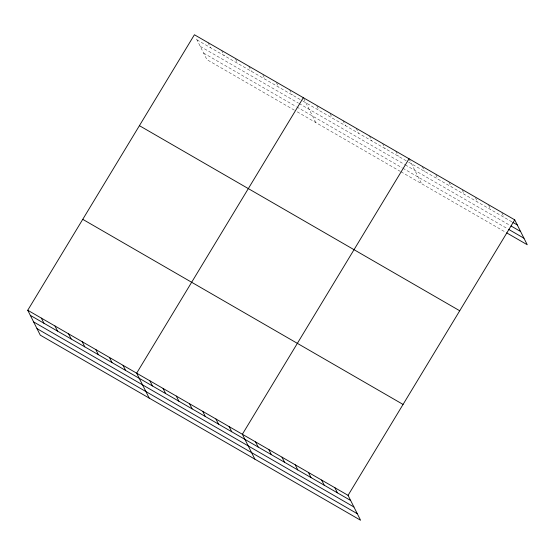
<?xml version="1.0" encoding="UTF-8"?>
<svg xmlns="http://www.w3.org/2000/svg" width="555" height="555" viewBox="0 0 555 555"><rect width="100%" height="100%" fill="white"/><g stroke="black" fill="none" stroke-linecap="round" stroke-linejoin="round"><path stroke-width="0.42" stroke-dasharray="2.77 2.08" d="M196.99 39.884L302.315 100.746M303.03 101.156L407.932 161.776M408.667 162.199L512.168 222.007M200.272 46.405L298.43 103.126M299.152 103.542L404.609 164.481M405.337 164.904L509.573 225.143M203.657 53.127L296.079 106.539M296.8 106.955L402.118 167.811M402.847 168.234L507.818 228.896M294.351 110.168L206.939 59.656L195.887 37.684M297.216 111.826L400.259 171.37M400.994 171.793L505.966 232.448M501.887 212.953L504.093 217.345M488.671 205.315L490.877 209.707M475.455 197.677L477.668 202.069M462.246 190.046L464.452 194.437M449.03 182.408L451.243 186.799M435.821 174.776L438.027 179.168M422.237 166.41L424.811 171.53M409.028 158.772L421.543 183.67M395.812 151.14L398.386 156.26M382.596 143.502L385.177 148.622M369.387 135.864L371.961 140.991M356.171 128.233L358.752 133.353M342.962 120.595L345.536 125.721M330.114 113.692L332.327 118.083M316.905 106.06L319.111 110.452M303.689 98.422L315.844 122.586M289.71 89.827L292.284 94.947M276.459 82.688L278.672 87.079M262.848 74.821L265.061 79.212M248.869 66.225L251.443 71.345M235.625 59.087L237.831 63.478M221.639 50.491L224.22 55.611M208.028 42.624L210.602 47.751"/><path stroke-width="0.83" d="M27.75 310.252L348.061 495.344L360.583 520.243L40.272 335.144L27.75 310.252L194.417 34.757L514.728 219.856L527.25 244.748L506.694 232.871M303.321 97.694L136.655 373.182L149.177 398.081M409.028 158.772L242.362 434.26L254.884 459.158M348.061 495.344L514.728 219.856M512.903 222.43L517.302 224.976M511.044 225.989L520.59 231.504M508.553 229.319L523.969 238.227M139.416 125.673L459.727 310.765M82.751 219.336L403.062 404.435M30.324 315.372L350.642 500.471M33.605 321.9L353.923 506.992M36.991 328.622L357.302 513.715M334.852 487.706L337.426 492.833M321.636 480.075L324.217 485.195M308.427 472.437L311.001 477.564M295.211 464.806L297.785 469.925M281.995 457.167L284.576 462.294M268.786 449.536L271.36 454.656M255.571 441.898L258.151 447.025M229.146 426.629L231.726 431.748M215.937 418.99L218.51 424.117M202.721 411.359L205.294 416.479M189.512 403.721L192.085 408.848M176.296 396.09L178.87 401.21M163.08 388.451L165.661 393.578M149.871 380.813L152.445 385.94M123.044 365.315L125.617 370.435M109.432 357.448L112.006 362.575M95.814 349.581L98.395 354.707M82.202 341.714L84.783 346.84M68.591 333.846L71.165 338.973M54.98 325.979L57.553 331.106M41.361 318.112L43.942 323.239"/></g></svg>
